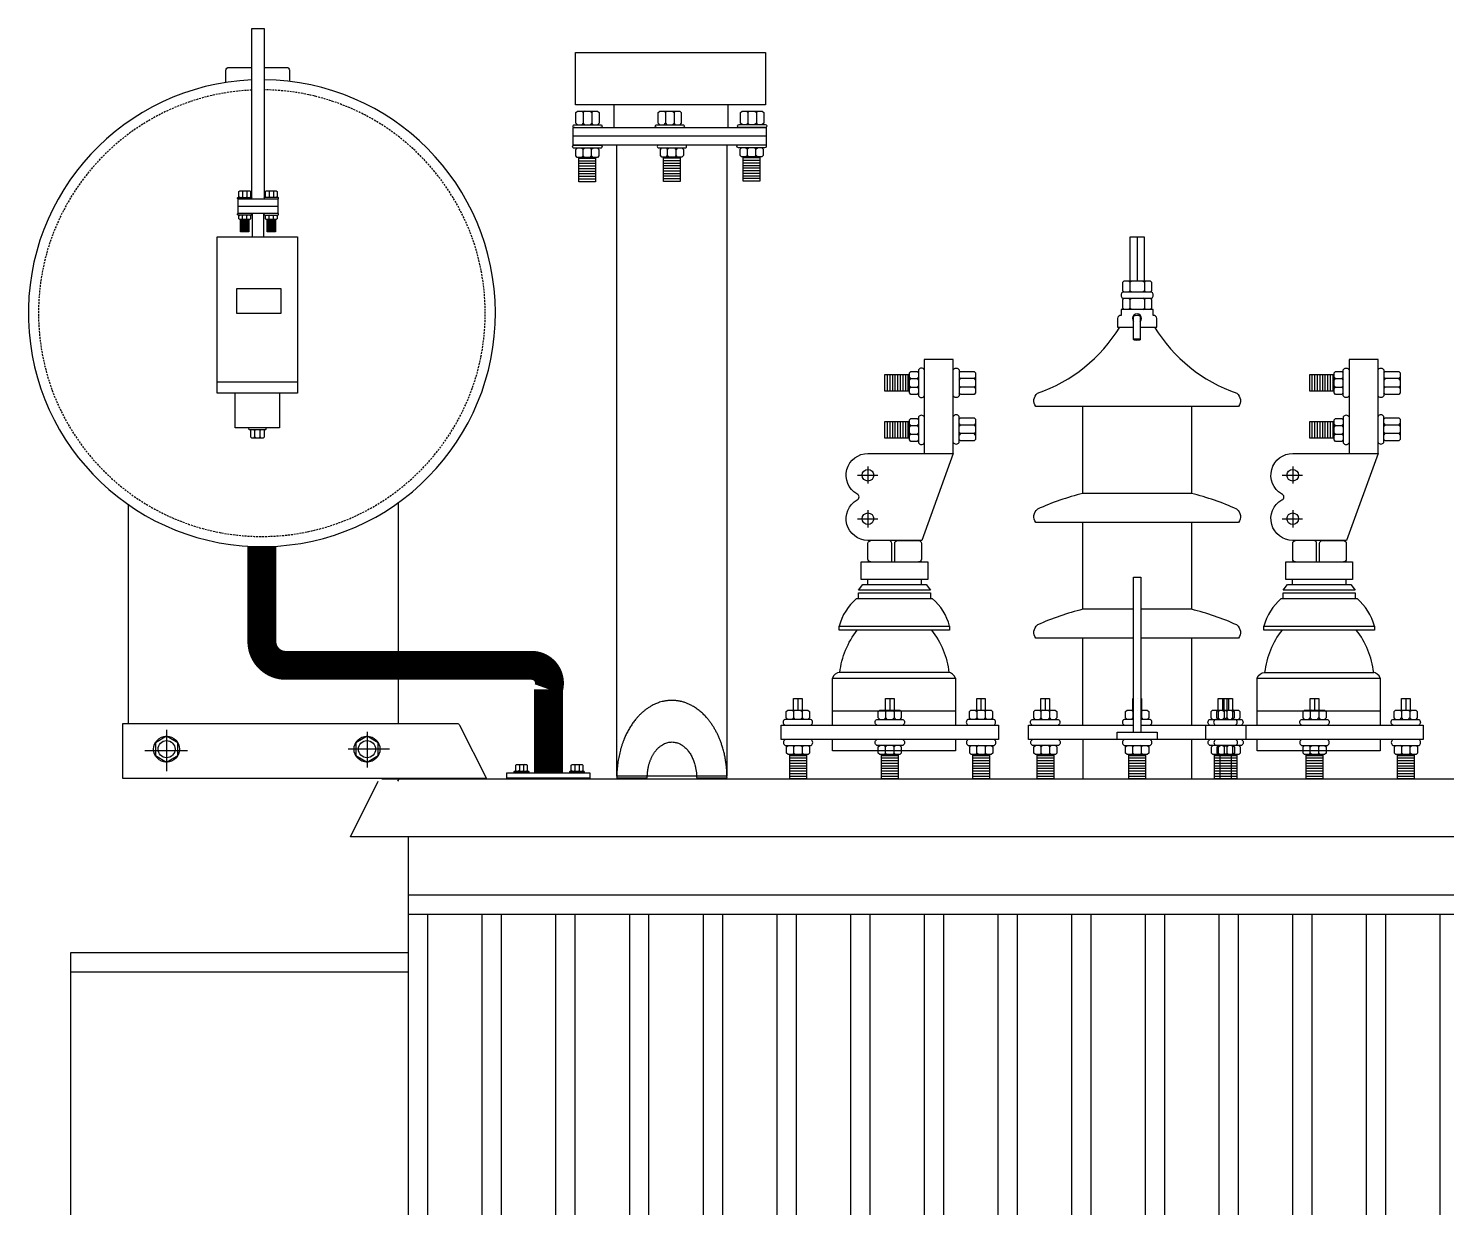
# Model space of a CAD drawing. Header units: millimetres. Extents: x 20927 to 53748, y 38421 to 54891.
# Drawn here: x 36867 to 37601, y 52670 to 53281 of the extents above; entities that cross this region are included whole.
import ezdxf

# ---------------------------------------------------------------- set-up
doc = ezdxf.new("R2010")
doc.units = ezdxf.units.MM
doc.linetypes.add('CENTERX2', pattern=[101.6, 63.5, -12.7, 12.7, -12.7])
doc.linetypes.add('DASHEDX2', pattern=[1.5, 1, -0.5])
doc.layers.add('Btrans.', color=2, linetype='Continuous')
doc.layers.add('HIGHT', color=8, linetype='Continuous')

msp = doc.modelspace()

# ---------------------------------------------------------------- linework, layer by layer
at = {"layer": 'Btrans.'}
for p, q in [((37063.51, 52861.9), (37063.51, 51537.53)), ((37063.51, 52831.9), (38258.51, 52831.9))]:
    msp.add_line(p, q, dxfattribs=at)
msp.add_lwpolyline([(37049.74, 52891.9), (38272.27, 52891.9, -0.284079), (38274.06, 52890.79), (38288.51, 52861.9), (37033.51, 52861.9), (37047.95, 52890.79)], format="xyb", dxfattribs=at)
for points in [[(37063.51, 52801.9), (36888.51, 52801.9), (36888.51, 51687.53), (37063.51, 51687.53)], [(36888.51, 52791.9), (37063.51, 52791.9)]]:
    msp.add_lwpolyline(points, dxfattribs=at)
at = {"layer": 'HIGHT'}
for p, q in [((37153.37, 53237.85), (37154.12, 53237.1)), ((37158.55, 53237.1), (37158.55, 53231.6)), ((37196.73, 53237.1), (37196.73, 53231.6)), ((37201.16, 53237.1), (37201.16, 53231.6)), ((37239.4, 53237.15), (37239.4, 53231.65)), ((37243.83, 53237.15), (37243.83, 53231.65)), ((37154.12, 53231.6), (37153.37, 53230.85)), ((37160.56, 53213.36), (37151.91, 53213.36)), ((37160.56, 53212.02), (37151.91, 53212.02)), ((37154.03, 53217.93), (37153.28, 53218.68)), ((37153.28, 53213.92), (37154.03, 53214.67)), ((37158.46, 53214.67), (37158.46, 53217.93)), ((37204.37, 53213.5), (37195.72, 53213.5)), ((37204.37, 53212.16), (37195.72, 53212.16)), ((37197.84, 53214.82), (37197.84, 53218.07)), ((37202.27, 53214.82), (37202.27, 53218.07)), ((37245.66, 53213.63), (37237.01, 53213.63)), ((37245.66, 53212.29), (37237.01, 53212.29)), ((37239.13, 53214.95), (37239.13, 53218.2)), ((37243.56, 53214.95), (37243.56, 53218.2)), ((37160.56, 53210.68), (37151.91, 53210.68)), ((37160.56, 53209.34), (37151.91, 53209.34)), ((37160.56, 53208), (37151.91, 53208)), ((37160.56, 53206.66), (37151.91, 53206.66)), ((37160.56, 53205.32), (37151.91, 53205.32)), ((37204.37, 53210.82), (37195.72, 53210.82)), ((37204.37, 53209.48), (37195.72, 53209.48)), ((37204.37, 53208.14), (37195.72, 53208.14)), ((37204.37, 53206.81), (37195.72, 53206.81)), ((37204.37, 53205.47), (37195.72, 53205.47)), ((37245.66, 53210.95), (37237.01, 53210.95)), ((37245.66, 53209.61), (37237.01, 53209.61)), ((37245.66, 53208.28), (37237.01, 53208.28)), ((37245.66, 53206.94), (37237.01, 53206.94)), ((37245.66, 53205.6), (37237.01, 53205.6)), ((37245.66, 53204.26), (37237.01, 53204.26)), ((37160.56, 53203.98), (37151.91, 53203.98)), ((37160.56, 53202.64), (37151.91, 53202.64)), ((37204.37, 53204.13), (37195.72, 53204.13)), ((37204.37, 53202.79), (37195.72, 53202.79)), ((37245.66, 53202.92), (37237.01, 53202.92)), ((36977.69, 53196.29), (36977.69, 53193.54)), ((36979.9, 53196.29), (36979.9, 53193.54)), ((36991.45, 53196.29), (36991.45, 53193.54)), ((36993.66, 53196.29), (36993.66, 53193.54)), ((36975.37, 53188.61), (36995.93, 53188.61)), ((36977.69, 53183.68), (36977.31, 53184.05)), ((36979.9, 53183.68), (36979.53, 53184.05)), ((36982.74, 53184.8), (36982.74, 53172.74)), ((36988.54, 53184.8), (36988.54, 53172.74)), ((36991.45, 53183.68), (36991.82, 53184.05)), ((36993.66, 53183.68), (36993.29, 53184.05)), ((36980.95, 53181.39), (36976.63, 53181.39)), ((36980.95, 53180.72), (36976.63, 53180.72)), ((36980.95, 53180.05), (36976.63, 53180.05)), ((36980.95, 53179.38), (36976.63, 53179.38)), ((36980.95, 53178.71), (36976.63, 53178.71)), ((36980.95, 53178.04), (36976.63, 53178.04)), ((36980.95, 53177.37), (36976.63, 53177.37)), ((36980.95, 53176.7), (36976.63, 53176.7)), ((36980.95, 53176.03), (36976.63, 53176.03)), ((36978.06, 53181.67), (36977.69, 53182.05)), ((36979.53, 53181.67), (36979.9, 53182.05)), ((36994.71, 53181.39), (36990.39, 53181.39)), ((36994.71, 53180.72), (36990.39, 53180.72)), ((36994.71, 53180.05), (36990.39, 53180.05)), ((36994.71, 53179.38), (36990.39, 53179.38)), ((36994.71, 53178.71), (36990.39, 53178.71)), ((36994.71, 53178.04), (36990.39, 53178.04)), ((36994.71, 53177.37), (36990.39, 53177.37)), ((36994.71, 53176.7), (36990.39, 53176.7)), ((36994.71, 53176.03), (36990.39, 53176.03)), ((36991.82, 53181.68), (36991.45, 53182.05)), ((36993.29, 53181.68), (36993.66, 53182.05)), ((37441.02, 53172.53), (37441.02, 53150.03)), ((37437.27, 53149.28), (37437.27, 53144.78)), ((37444.77, 53149.28), (37444.77, 53144.78)), ((37437.27, 53140.28), (37437.27, 53135.78)), ((37444.77, 53140.28), (37444.77, 53135.78)), ((37439.17, 53119.55), (37439.17, 53131.73)), ((37311.74, 53092.78), (37311.74, 53101.43)), ((37313.08, 53092.78), (37313.08, 53101.43)), ((37314.42, 53092.78), (37314.42, 53101.43)), ((37315.76, 53092.78), (37315.76, 53101.43)), ((37317.1, 53092.78), (37317.1, 53101.43)), ((37318.44, 53092.78), (37318.44, 53101.43)), ((37319.78, 53092.78), (37319.78, 53101.43)), ((37321.12, 53092.78), (37321.12, 53101.43)), ((37322.46, 53092.78), (37322.46, 53101.43)), ((37531.74, 53092.78), (37531.74, 53101.43)), ((37533.08, 53092.78), (37533.08, 53101.43)), ((37534.42, 53092.78), (37534.42, 53101.43)), ((37535.76, 53092.78), (37535.76, 53101.43)), ((37537.1, 53092.78), (37537.1, 53101.43)), ((37538.44, 53092.78), (37538.44, 53101.43)), ((37539.78, 53092.78), (37539.78, 53101.43)), ((37541.12, 53092.78), (37541.12, 53101.43)), ((37542.46, 53092.78), (37542.46, 53101.43)), ((37323.02, 53098.56), (37323.77, 53099.31)), ((37327.03, 53099.31), (37327.78, 53098.56)), ((37327.03, 53094.88), (37327.78, 53095.63)), ((37356.53, 53099.31), (37349.53, 53099.31)), ((37356.53, 53094.88), (37349.53, 53094.88)), ((37543.02, 53100.06), (37543.77, 53099.31)), ((37543.02, 53095.63), (37543.77, 53094.88)), ((37547.03, 53099.31), (37547.78, 53100.06)), ((37576.53, 53099.31), (37569.53, 53099.31)), ((37576.53, 53094.88), (37569.53, 53094.88)), ((36984.07, 53072.41), (36983.62, 53072.86)), ((36986.72, 53072.41), (36986.27, 53072.86)), ((37311.74, 53068.4), (37311.74, 53077.05)), ((37313.08, 53068.4), (37313.08, 53077.05)), ((37314.42, 53068.4), (37314.42, 53077.05)), ((37315.76, 53068.4), (37315.76, 53077.05)), ((37317.1, 53068.4), (37317.1, 53077.05)), ((37318.44, 53068.4), (37318.44, 53077.05)), ((37319.78, 53068.4), (37319.78, 53077.05)), ((37321.12, 53068.4), (37321.12, 53077.05)), ((37322.46, 53068.4), (37322.46, 53077.05)), ((37323.02, 53074.18), (37323.77, 53074.93)), ((37327.03, 53074.93), (37327.78, 53074.18)), ((37349.53, 53075.22), (37348.78, 53074.47)), ((37357.28, 53074.47), (37356.53, 53075.22)), ((37531.74, 53068.4), (37531.74, 53077.05)), ((37533.08, 53068.4), (37533.08, 53077.05)), ((37534.42, 53068.4), (37534.42, 53077.05)), ((37535.76, 53068.4), (37535.76, 53077.05)), ((37537.1, 53068.4), (37537.1, 53077.05)), ((37538.44, 53068.4), (37538.44, 53077.05)), ((37539.78, 53068.4), (37539.78, 53077.05)), ((37541.12, 53068.4), (37541.12, 53077.05)), ((37542.46, 53068.4), (37542.46, 53077.05)), ((37543.02, 53075.68), (37543.77, 53074.93)), ((37547.03, 53074.93), (37547.78, 53075.68)), ((37576.53, 53075.22), (37569.53, 53075.22)), ((36983.62, 53068.66), (36984.07, 53069.11)), ((36986.27, 53068.66), (36986.72, 53069.11)), ((37323.02, 53071.25), (37323.77, 53070.5)), ((37327.03, 53070.5), (37327.78, 53071.25)), ((37349.53, 53070.79), (37348.78, 53071.54)), ((37357.28, 53071.54), (37356.53, 53070.79)), ((37543.77, 53070.5), (37547.03, 53070.5)), ((37576.53, 53070.79), (37569.53, 53070.79)), ((36918.52, 52920.6), (36918.52, 53034.01)), ((37058.25, 53035), (37058.25, 52958.24)), ((37412.89, 52919.78), (37412.89, 52964.78)), ((37469.14, 52964.78), (37469.14, 52919.78)), ((37058.25, 52943.26), (37058.25, 52920.6)), ((37265.27, 52933.6), (37265.27, 52927.53)), ((37312.89, 52933.6), (37312.89, 52927.53)), ((37360.12, 52933.6), (37360.12, 52927.53)), ((37393.4, 52933.6), (37393.4, 52927.53)), ((37441.02, 52933.6), (37441.02, 52933.6)), ((37485.27, 52933.6), (37485.27, 52927.53)), ((37486.03, 52927.53), (37486.03, 52933.6)), ((37487.49, 52933.6), (37487.49, 52927.53)), ((37488.25, 52933.6), (37488.25, 52927.53)), ((37532.89, 52933.6), (37532.89, 52927.53)), ((37580.12, 52933.6), (37580.12, 52927.53)), ((37263.8, 52927.53), (37263.05, 52926.78)), ((37268.23, 52927.53), (37267.48, 52926.78)), ((37311.42, 52927.53), (37310.67, 52926.78)), ((37315.85, 52927.53), (37315.1, 52926.78)), ((37358.65, 52927.53), (37357.9, 52926.78)), ((37361.57, 52927.53), (37362.32, 52926.78)), ((37390.43, 52927.53), (37391.18, 52926.78)), ((37394.86, 52927.53), (37395.61, 52926.78)), ((37438.05, 52927.53), (37438.8, 52926.78)), ((37441.02, 52927.53), (37441.02, 52927.53)), ((37443.98, 52927.53), (37443.23, 52926.78)), ((37483.05, 52926.78), (37483.05, 52923.53)), ((37485.28, 52927.53), (37486.03, 52926.78)), ((37487.48, 52926.78), (37487.48, 52923.53)), ((37491.2, 52927.53), (37490.45, 52926.78)), ((37530.67, 52926.78), (37530.67, 52923.53)), ((37535.1, 52926.78), (37535.1, 52923.53)), ((37577.9, 52926.78), (37577.9, 52923.53)), ((37582.32, 52926.78), (37582.32, 52923.53)), ((37263.05, 52923.53), (37263.8, 52922.78)), ((37267.48, 52923.53), (37268.23, 52922.78)), ((37310.67, 52923.53), (37311.42, 52922.78)), ((37315.1, 52923.53), (37315.85, 52922.78)), ((37357.9, 52923.53), (37358.65, 52922.78)), ((37362.32, 52923.53), (37363.07, 52922.78)), ((37391.18, 52923.53), (37390.43, 52922.78)), ((37395.61, 52923.53), (37396.36, 52922.78)), ((37438.8, 52923.53), (37438.05, 52922.78)), ((37443.23, 52923.53), (37443.98, 52922.78)), ((37476.64, 52912.28), (37476.64, 52919.78)), ((37486.03, 52923.53), (37486.78, 52922.78)), ((37490.45, 52923.53), (37491.2, 52922.78)), ((37497.27, 52919.78), (37497.27, 52912.28)), ((37412.89, 52912.28), (37412.89, 52891.78)), ((37469.14, 52912.41), (37469.14, 52891.78)), ((37269.72, 52903.96), (37261.07, 52903.96)), ((37263.94, 52904.52), (37263.19, 52905.27)), ((37267.62, 52905.27), (37267.62, 52908.53)), ((37317.2, 52903.96), (37308.55, 52903.96)), ((37311.42, 52904.52), (37310.67, 52905.27)), ((37315.85, 52904.52), (37315.1, 52905.27)), ((37364.56, 52903.96), (37355.92, 52903.96)), ((37358.79, 52904.52), (37358.04, 52905.27)), ((37362.46, 52905.27), (37362.46, 52908.53)), ((37397.84, 52903.96), (37389.2, 52903.96)), ((37391.32, 52905.27), (37391.32, 52908.53)), ((37395.74, 52908.53), (37396.49, 52909.28)), ((37396.49, 52904.52), (37395.74, 52905.27)), ((37445.33, 52903.96), (37436.68, 52903.96)), ((37438.8, 52905.27), (37438.8, 52908.53)), ((37443.23, 52905.27), (37443.23, 52908.53)), ((37492.69, 52903.96), (37481.07, 52903.96)), ((37483.19, 52908.53), (37483.94, 52909.28)), ((37484.05, 52891.9), (37484.05, 52904.52)), ((37486.17, 52905.27), (37486.17, 52908.53)), ((37486.87, 52904.52), (37487.62, 52905.27)), ((37487.62, 52908.53), (37488.37, 52909.28)), ((37489.72, 52904.52), (37489.72, 52891.9)), ((37490.59, 52905.27), (37490.59, 52908.53)), ((37537.2, 52903.96), (37528.55, 52903.96)), ((37530.67, 52908.53), (37529.92, 52909.28)), ((37529.92, 52904.52), (37530.67, 52905.27)), ((37535.1, 52908.53), (37534.35, 52909.28)), ((37534.35, 52904.52), (37535.1, 52905.27)), ((37584.56, 52903.96), (37575.92, 52903.96)), ((37578.04, 52908.53), (37577.29, 52909.28)), ((37577.29, 52904.52), (37578.04, 52905.27)), ((37582.46, 52908.53), (37583.21, 52909.28)), ((37583.21, 52904.52), (37582.46, 52905.27)), ((37121.04, 52896.34), (37120.67, 52895.96)), ((37121.42, 52899.46), (37121.04, 52899.09)), ((37122.88, 52899.46), (37123.25, 52899.09)), ((37123.25, 52896.34), (37122.88, 52895.96)), ((37149.44, 52899.46), (37149.81, 52899.09)), ((37149.81, 52896.34), (37149.44, 52895.96)), ((37152.4, 52899.46), (37152.02, 52899.09)), ((37152.02, 52896.34), (37152.4, 52895.96)), ((37269.72, 52902.62), (37261.07, 52902.62)), ((37269.72, 52901.28), (37261.07, 52901.28)), ((37269.72, 52899.94), (37261.07, 52899.94)), ((37269.72, 52898.6), (37261.07, 52898.6)), ((37269.72, 52897.26), (37261.07, 52897.26)), ((37269.72, 52895.92), (37261.07, 52895.92)), ((37317.2, 52902.62), (37308.55, 52902.62)), ((37317.2, 52901.28), (37308.55, 52901.28)), ((37317.2, 52899.94), (37308.55, 52899.94)), ((37317.2, 52898.6), (37308.55, 52898.6)), ((37317.2, 52897.26), (37308.55, 52897.26)), ((37317.2, 52895.92), (37308.55, 52895.92)), ((37364.56, 52902.62), (37355.92, 52902.62)), ((37364.56, 52901.28), (37355.92, 52901.28)), ((37364.56, 52899.94), (37355.92, 52899.94)), ((37364.56, 52898.6), (37355.92, 52898.6)), ((37364.56, 52897.26), (37355.92, 52897.26)), ((37364.56, 52895.92), (37355.92, 52895.92)), ((37397.84, 52902.62), (37389.2, 52902.62)), ((37397.84, 52901.28), (37389.2, 52901.28)), ((37397.84, 52899.94), (37389.2, 52899.94)), ((37397.84, 52898.6), (37389.2, 52898.6)), ((37397.84, 52897.26), (37389.2, 52897.26)), ((37397.84, 52895.92), (37389.2, 52895.92)), ((37445.33, 52902.62), (37436.68, 52902.62)), ((37445.33, 52901.28), (37436.68, 52901.28)), ((37445.33, 52899.94), (37436.68, 52899.94)), ((37445.33, 52898.6), (37436.68, 52898.6)), ((37445.33, 52897.26), (37436.68, 52897.26)), ((37445.33, 52895.92), (37436.68, 52895.92)), ((37492.69, 52902.62), (37481.07, 52902.62)), ((37492.69, 52901.28), (37481.07, 52901.28)), ((37492.69, 52899.94), (37481.07, 52899.94)), ((37492.69, 52898.6), (37481.07, 52898.6)), ((37492.69, 52897.26), (37481.07, 52897.26)), ((37492.69, 52895.92), (37481.07, 52895.92)), ((37537.2, 52902.62), (37528.55, 52902.62)), ((37537.2, 52901.28), (37528.55, 52901.28)), ((37537.2, 52899.94), (37528.55, 52899.94)), ((37537.2, 52898.6), (37528.55, 52898.6)), ((37537.2, 52897.26), (37528.55, 52897.26)), ((37537.2, 52895.92), (37528.55, 52895.92)), ((37584.56, 52902.62), (37575.92, 52902.62)), ((37584.56, 52901.28), (37575.92, 52901.28)), ((37584.56, 52899.94), (37575.92, 52899.94)), ((37584.56, 52898.6), (37575.92, 52898.6)), ((37584.56, 52897.26), (37575.92, 52897.26)), ((37584.56, 52895.92), (37575.92, 52895.92)), ((37269.72, 52894.58), (37261.07, 52894.58)), ((37269.72, 52893.24), (37261.07, 52893.24)), ((37317.2, 52894.58), (37308.55, 52894.58)), ((37317.2, 52893.24), (37308.55, 52893.24)), ((37364.56, 52894.58), (37355.92, 52894.58)), ((37364.56, 52893.24), (37355.92, 52893.24)), ((37397.84, 52894.58), (37389.2, 52894.58)), ((37397.84, 52893.24), (37389.2, 52893.24)), ((37445.33, 52894.58), (37436.68, 52894.58)), ((37445.33, 52893.24), (37436.68, 52893.24)), ((37492.69, 52894.58), (37481.07, 52894.58)), ((37492.69, 52893.24), (37481.07, 52893.24)), ((37537.2, 52894.58), (37528.55, 52894.58)), ((37537.2, 52893.24), (37528.55, 52893.24)), ((37584.56, 52894.58), (37575.92, 52894.58)), ((37584.56, 52893.24), (37575.92, 52893.24)), ((37073.51, 52821.9), (37073.51, 51647.17)), ((37101.67, 52821.9), (37101.67, 51647.17)), ((37111.67, 52821.9), (37111.67, 51647.17)), ((37139.84, 52821.9), (37139.84, 51647.17)), ((37149.84, 52821.9), (37149.84, 51647.17)), ((37178.01, 52821.9), (37178.01, 51647.17)), ((37188.01, 52821.9), (37188.01, 51647.17)), ((37216.17, 52821.9), (37216.17, 51647.17)), ((37226.17, 52821.9), (37226.17, 51647.17)), ((37254.34, 52821.9), (37254.34, 51647.17)), ((37264.34, 52821.9), (37264.34, 51647.17)), ((37292.51, 52821.9), (37292.51, 51647.17)), ((37302.51, 52821.9), (37302.51, 51647.17)), ((37330.67, 52821.9), (37330.67, 51647.17)), ((37340.67, 52821.9), (37340.67, 51647.17)), ((37368.84, 52821.9), (37368.84, 51647.17)), ((37378.84, 52821.9), (37378.84, 51647.17)), ((37407.01, 52821.9), (37407.01, 51647.17)), ((37417.01, 52821.9), (37417.01, 51647.17)), ((37445.17, 52821.9), (37445.17, 51647.17)), ((37455.17, 52821.9), (37455.17, 51647.17)), ((37483.34, 52821.9), (37483.34, 51647.17)), ((37493.34, 52821.9), (37493.34, 51647.17)), ((37521.51, 52821.9), (37521.51, 51647.17)), ((37531.51, 52821.9), (37531.51, 51647.17)), ((37559.67, 52821.9), (37559.67, 51647.17)), ((37569.67, 52821.9), (37569.67, 51647.17)), ((37597.84, 52821.9), (37597.84, 51647.17))]:
    msp.add_line(p, q, dxfattribs=at)
at = {"layer": 'HIGHT', "linetype": 'CENTERX2'}
for p, q in [((37301.59, 53053.74), (37301.59, 53044.94)), ((37521.59, 53053.74), (37521.59, 53044.94)), ((37296.17, 53049.25), (37306.67, 53049.25)), ((37516.17, 53049.25), (37526.67, 53049.25)), ((37301.59, 53031.17), (37301.59, 53022.15)), ((37521.59, 53031.17), (37521.59, 53022.15)), ((37296.17, 53026.72), (37306.67, 53026.72)), ((37516.17, 53026.72), (37526.67, 53026.72)), ((36938.32, 52917.4), (36938.32, 52895.96)), ((37042.13, 52916.23), (37042.13, 52897.91)), ((36927, 52906.68), (36949.24, 52906.68)), ((37053.81, 52907.33), (37032.35, 52907.33))]:
    msp.add_line(p, q, dxfattribs=at)
at = {"layer": 'HIGHT', "linetype": 'ByBlock'}
for p, q in [((37295.68, 52985.36), (37334.89, 52985.36)), ((37515.68, 52985.36), (37554.89, 52985.36))]:
    msp.add_line(p, q, dxfattribs=at)
at = {"layer": 'HIGHT'}
for points in [[(36982.4, 53192.41), (36982.4, 53280.76), (36988.9, 53280.76), (36988.9, 53192.41)], [(37229.03, 53241.06), (37229.03, 53229.3), (37170.18, 53229.3), (37170.18, 53241.06)], [(37151.12, 53230.85), (37150.37, 53231.6), (37150.37, 53237.1), (37151.12, 53237.85), (37161.55, 53237.85), (37162.3, 53237.1), (37162.3, 53231.6), (37161.55, 53230.85)], [(37154.87, 53237.85), (37154.12, 53237.1), (37154.12, 53231.6), (37154.87, 53230.85)], [(37157.8, 53237.85), (37158.55, 53237.1), (37159.3, 53237.85)], [(37193.73, 53230.85), (37192.98, 53231.6), (37192.98, 53237.1), (37193.73, 53237.85), (37204.16, 53237.85), (37204.91, 53237.1), (37204.91, 53231.6), (37204.16, 53230.85)], [(37197.48, 53237.85), (37196.73, 53237.1), (37195.98, 53237.85)], [(37200.41, 53237.85), (37201.16, 53237.1), (37201.91, 53237.85)], [(37236.4, 53230.9), (37235.65, 53231.65), (37235.65, 53237.15), (37236.4, 53237.9), (37246.83, 53237.9), (37247.58, 53237.15), (37247.58, 53231.65), (37246.83, 53230.9)], [(37238.65, 53237.9), (37239.4, 53237.15), (37240.15, 53237.9)], [(37243.08, 53237.9), (37243.83, 53237.15), (37244.58, 53237.9)], [(37159.3, 53230.85), (37158.55, 53231.6), (37157.8, 53230.85)], [(37195.98, 53230.85), (37196.73, 53231.6), (37197.48, 53230.85)], [(37201.91, 53230.85), (37201.16, 53231.6), (37200.41, 53230.85)], [(37238.65, 53230.9), (37239.4, 53231.65), (37240.15, 53230.9)], [(37244.58, 53230.9), (37243.83, 53231.65), (37243.08, 53230.9)], [(37248.93, 53224.84), (37148.96, 53224.84)], [(37228.57, 53220.32), (37228.57, 52893.38), (37171.54, 52893.38), (37171.54, 53220.32)], [(37246.56, 53218.95), (37247.31, 53218.2), (37247.31, 53214.95), (37246.56, 53214.2), (37236.13, 53214.2), (37235.38, 53214.95), (37235.38, 53218.2), (37236.13, 53218.95)], [(37238.38, 53218.95), (37239.13, 53218.2), (37239.88, 53218.95)], [(37242.81, 53218.95), (37243.56, 53218.2), (37244.31, 53218.95)], [(37161.46, 53218.68), (37162.21, 53217.93), (37162.21, 53214.67), (37161.46, 53213.92), (37151.03, 53213.92), (37150.28, 53214.67), (37150.28, 53217.93), (37151.03, 53218.68)], [(37160.56, 53213.92), (37160.56, 53201.3), (37151.91, 53201.3), (37151.91, 53213.92)], [(37154.78, 53213.92), (37154.03, 53214.67), (37154.03, 53217.93), (37154.78, 53218.68)], [(37159.21, 53218.68), (37158.46, 53217.93), (37157.71, 53218.68)], [(37157.71, 53213.92), (37158.46, 53214.67), (37159.21, 53213.92)], [(37205.27, 53218.82), (37206.02, 53218.07), (37206.02, 53214.82), (37205.27, 53214.07), (37194.84, 53214.07), (37194.09, 53214.82), (37194.09, 53218.07), (37194.84, 53218.82)], [(37204.37, 53214.07), (37204.37, 53201.45), (37195.72, 53201.45), (37195.72, 53214.07)], [(37197.09, 53218.82), (37197.84, 53218.07), (37198.59, 53218.82)], [(37197.09, 53214.07), (37197.84, 53214.82), (37198.59, 53214.07)], [(37203.02, 53218.82), (37202.27, 53218.07), (37201.52, 53218.82)], [(37203.02, 53214.07), (37202.27, 53214.82), (37201.52, 53214.07)], [(37245.66, 53214.2), (37245.66, 53201.58), (37237.01, 53201.58), (37237.01, 53214.2)], [(37239.88, 53214.2), (37239.13, 53214.95), (37238.38, 53214.2)], [(37244.31, 53214.2), (37243.56, 53214.95), (37242.81, 53214.2)], [(36976.19, 53193.16), (36975.81, 53193.54), (36975.81, 53196.29), (36976.19, 53196.67), (36981.4, 53196.67), (36981.78, 53196.29), (36981.78, 53193.54), (36981.4, 53193.16)], [(36978.06, 53196.67), (36977.69, 53196.29), (36977.31, 53196.67)], [(36977.31, 53193.16), (36977.69, 53193.54), (36978.06, 53193.16)], [(36980.28, 53196.67), (36979.9, 53196.29), (36979.53, 53196.67)], [(36979.53, 53193.16), (36979.9, 53193.54), (36980.28, 53193.16)], [(36989.95, 53193.16), (36989.57, 53193.54), (36989.57, 53196.29), (36989.95, 53196.66), (36995.16, 53196.66), (36995.54, 53196.29), (36995.54, 53193.54), (36995.16, 53193.16)], [(36991.07, 53196.66), (36991.45, 53196.29), (36991.82, 53196.66)], [(36991.82, 53193.16), (36991.45, 53193.54), (36991.07, 53193.16)], [(36993.29, 53196.66), (36993.66, 53196.29), (36994.04, 53196.66)], [(36994.04, 53193.16), (36993.66, 53193.54), (36993.29, 53193.16)], [(36981.4, 53184.05), (36981.78, 53183.68), (36981.78, 53182.05), (36981.4, 53181.67), (36976.19, 53181.67), (36975.81, 53182.05), (36975.81, 53183.68), (36976.19, 53184.05)], [(36977.31, 53181.67), (36977.69, 53182.05), (36977.69, 53183.68), (36978.06, 53184.05)], [(36980.28, 53181.67), (36979.9, 53182.05), (36979.9, 53183.68), (36980.28, 53184.05)], [(36995.16, 53184.05), (36995.54, 53183.68), (36995.54, 53182.05), (36995.16, 53181.68), (36989.95, 53181.68), (36989.57, 53182.05), (36989.57, 53183.68), (36989.95, 53184.05)], [(36991.07, 53181.68), (36991.45, 53182.05), (36991.45, 53183.68), (36991.07, 53184.05)], [(36994.04, 53181.68), (36993.66, 53182.05), (36993.66, 53183.68), (36994.04, 53184.05)], [(36980.95, 53181.67), (36980.95, 53175.36), (36976.63, 53175.36), (36976.63, 53181.67)], [(36994.71, 53181.68), (36994.71, 53175.36), (36990.39, 53175.36), (36990.39, 53181.68)], [(37444.77, 53150.03), (37444.77, 53172.53), (37437.27, 53172.53), (37437.27, 53150.03)], [(37434.27, 53144.03), (37433.52, 53144.78), (37433.52, 53149.28), (37434.27, 53150.03), (37447.77, 53150.03), (37448.52, 53149.28), (37448.52, 53144.78), (37447.77, 53144.03)], [(37436.52, 53150.03), (37437.27, 53149.28), (37438.02, 53150.03)], [(37444.02, 53150.03), (37444.77, 53149.28), (37445.52, 53150.03)], [(37434.27, 53135.03), (37433.52, 53135.78), (37433.52, 53140.28), (37434.27, 53141.03)], [(37438.02, 53144.03), (37437.27, 53144.78), (37436.52, 53144.03)], [(37436.52, 53141.03), (37437.27, 53140.28), (37438.02, 53141.03)], [(37445.52, 53144.03), (37444.77, 53144.78), (37444.02, 53144.03)], [(37445.52, 53141.03), (37444.77, 53140.28), (37444.02, 53141.03)], [(37447.77, 53141.03), (37448.52, 53140.28), (37448.52, 53135.78), (37447.77, 53135.03)], [(37438.02, 53135.03), (37437.27, 53135.78), (37436.52, 53135.03)], [(37444.02, 53135.03), (37444.77, 53135.78), (37445.52, 53135.03)], [(37345.78, 53060.53), (37345.78, 53109.28), (37330.78, 53109.28), (37330.78, 53060.53)], [(37323.02, 53092.78), (37310.4, 53092.78), (37310.4, 53101.43), (37323.02, 53101.43)], [(37327.78, 53091.88), (37327.03, 53091.13), (37323.77, 53091.13), (37323.02, 53091.88), (37323.02, 53102.31), (37323.77, 53103.06), (37327.03, 53103.06), (37327.78, 53102.31)], [(37348.78, 53102.31), (37349.53, 53103.06), (37356.53, 53103.06), (37357.28, 53102.31), (37357.28, 53091.88), (37356.53, 53091.13), (37349.53, 53091.13), (37348.78, 53091.88)], [(37543.02, 53092.78), (37530.4, 53092.78), (37530.4, 53101.43), (37543.02, 53101.43)], [(37547.78, 53091.88), (37547.03, 53091.13), (37543.77, 53091.13), (37543.02, 53091.88), (37543.02, 53102.31), (37543.77, 53103.06), (37547.03, 53103.06), (37547.78, 53102.31)], [(37568.78, 53102.31), (37569.53, 53103.06), (37576.53, 53103.06), (37577.28, 53102.31), (37577.28, 53091.88), (37576.53, 53091.13), (37569.53, 53091.13), (37568.78, 53091.88)], [(37006.21, 53097.43), (36964.58, 53097.43)], [(37323.02, 53100.06), (37323.77, 53099.31), (37327.03, 53099.31), (37327.78, 53100.06)], [(37323.02, 53095.63), (37323.77, 53094.88), (37323.02, 53094.13)], [(37323.77, 53094.88), (37327.03, 53094.88), (37327.78, 53094.13)], [(37348.78, 53098.56), (37349.53, 53099.31), (37348.78, 53100.06)], [(37348.78, 53094.13), (37349.53, 53094.88), (37348.78, 53095.63)], [(37357.28, 53100.06), (37356.53, 53099.31), (37357.28, 53098.56)], [(37357.28, 53094.13), (37356.53, 53094.88), (37357.28, 53095.63)], [(37543.02, 53098.56), (37543.77, 53099.31), (37547.03, 53099.31), (37547.78, 53098.56)], [(37543.02, 53094.13), (37543.77, 53094.88), (37547.03, 53094.88)], [(37547.78, 53094.13), (37547.03, 53094.88), (37547.78, 53095.63)], [(37568.78, 53100.06), (37569.53, 53099.31), (37568.78, 53098.56)], [(37568.78, 53095.63), (37569.53, 53094.88), (37568.78, 53094.13)], [(37577.28, 53098.56), (37576.53, 53099.31), (37577.28, 53100.06)], [(37577.28, 53095.63), (37576.53, 53094.88), (37577.28, 53094.13)], [(36996.88, 53091.69), (36996.88, 53073.76), (36973.91, 53073.76), (36973.91, 53091.69)], [(37469.14, 53084.78), (37469.14, 53039.78), (37412.89, 53039.78), (37412.89, 53084.78)], [(36982.27, 53072.86), (36981.82, 53072.41), (36981.82, 53069.11), (36982.27, 53068.66), (36988.52, 53068.66), (36988.97, 53069.11), (36988.97, 53072.41), (36988.52, 53072.86)], [(36984.52, 53068.66), (36984.07, 53069.11), (36984.07, 53072.41), (36984.52, 53072.86)], [(36987.17, 53068.66), (36986.72, 53069.11), (36986.72, 53072.41), (36987.17, 53072.86)], [(37323.02, 53068.4), (37310.4, 53068.4), (37310.4, 53077.05), (37323.02, 53077.05)], [(37327.78, 53067.5), (37327.03, 53066.75), (37323.77, 53066.75), (37323.02, 53067.5), (37323.02, 53077.93), (37323.77, 53078.68), (37327.03, 53078.68), (37327.78, 53077.93)], [(37323.02, 53075.68), (37323.77, 53074.93), (37327.03, 53074.93), (37327.78, 53075.68)], [(37348.78, 53078.22), (37349.53, 53078.97), (37356.53, 53078.97), (37357.28, 53078.22), (37357.28, 53067.79), (37356.53, 53067.04), (37349.53, 53067.04), (37348.78, 53067.79)], [(37357.28, 53075.97), (37356.53, 53075.22), (37349.53, 53075.22), (37348.78, 53075.97)], [(37543.02, 53068.4), (37530.4, 53068.4), (37530.4, 53077.05), (37543.02, 53077.05)], [(37547.78, 53067.5), (37547.03, 53066.75), (37543.77, 53066.75), (37543.02, 53067.5), (37543.02, 53077.93), (37543.77, 53078.68), (37547.03, 53078.68), (37547.78, 53077.93)], [(37543.02, 53074.18), (37543.77, 53074.93), (37547.03, 53074.93), (37547.78, 53074.18)], [(37568.78, 53078.22), (37569.53, 53078.97), (37576.53, 53078.97), (37577.28, 53078.22), (37577.28, 53067.79), (37576.53, 53067.04), (37569.53, 53067.04), (37568.78, 53067.79)], [(37568.78, 53075.97), (37569.53, 53075.22), (37568.78, 53074.47)], [(37577.28, 53074.47), (37576.53, 53075.22), (37577.28, 53075.97)], [(37323.02, 53069.75), (37323.77, 53070.5), (37327.03, 53070.5), (37327.78, 53069.75)], [(37357.28, 53070.04), (37356.53, 53070.79), (37349.53, 53070.79), (37348.78, 53070.04)], [(37543.02, 53071.25), (37543.77, 53070.5), (37543.02, 53069.75)], [(37547.78, 53069.75), (37547.03, 53070.5), (37547.78, 53071.25)], [(37568.78, 53070.04), (37569.53, 53070.79), (37568.78, 53071.54)], [(37577.28, 53071.54), (37576.53, 53070.79), (37577.28, 53070.04)], [(37439.1, 52979.78), (37412.89, 52979.78), (37412.89, 53024.78)], [(37469.14, 53024.78), (37469.14, 52979.78), (37442.93, 52979.78)], [(37439.1, 52916.11), (37439.1, 52996.5), (37442.93, 52996.5), (37442.93, 52916.11)], [(37263.05, 52927.53), (37263.05, 52933.6), (37267.49, 52933.6), (37267.49, 52927.53)], [(37310.67, 52927.53), (37310.67, 52933.6), (37315.11, 52933.6), (37315.11, 52927.53)], [(37357.9, 52927.53), (37357.9, 52933.6), (37362.34, 52933.6), (37362.34, 52927.53)], [(37391.18, 52927.53), (37391.18, 52933.6), (37395.62, 52933.6), (37395.62, 52927.53)], [(37438.8, 52927.53), (37438.8, 52933.6), (37439.1, 52933.6)], [(37442.93, 52933.6), (37443.24, 52933.6), (37443.24, 52927.53)], [(37483.05, 52927.53), (37483.05, 52933.6), (37490.46, 52933.6), (37490.46, 52927.53)], [(37530.67, 52927.53), (37530.67, 52933.6), (37535.11, 52933.6), (37535.11, 52927.53)], [(37577.9, 52927.53), (37577.9, 52933.6), (37582.34, 52933.6), (37582.34, 52927.53)], [(37260.05, 52922.78), (37259.3, 52923.53), (37259.3, 52926.78), (37260.05, 52927.53), (37270.48, 52927.53), (37271.23, 52926.78), (37271.23, 52923.53), (37270.48, 52922.78)], [(37262.3, 52927.53), (37263.05, 52926.78), (37263.05, 52923.53), (37262.3, 52922.78)], [(37266.73, 52927.53), (37267.48, 52926.78), (37267.48, 52923.53), (37266.73, 52922.78)], [(37307.67, 52922.78), (37306.92, 52923.53), (37306.92, 52926.78), (37307.67, 52927.53), (37318.1, 52927.53), (37318.85, 52926.78), (37318.85, 52923.53), (37318.1, 52922.78)], [(37309.92, 52927.53), (37310.67, 52926.78), (37310.67, 52923.53), (37309.92, 52922.78)], [(37314.35, 52927.53), (37315.1, 52926.78), (37315.1, 52923.53), (37314.35, 52922.78)], [(37354.9, 52922.78), (37354.15, 52923.53), (37354.15, 52926.78), (37354.9, 52927.53), (37365.32, 52927.53), (37366.07, 52926.78), (37366.07, 52923.53), (37365.32, 52922.78)], [(37357.15, 52927.53), (37357.9, 52926.78), (37357.9, 52923.53), (37357.15, 52922.78)], [(37363.07, 52927.53), (37362.32, 52926.78), (37362.32, 52923.53), (37361.57, 52922.78)], [(37388.18, 52922.78), (37387.43, 52923.53), (37387.43, 52926.78), (37388.18, 52927.53), (37398.61, 52927.53), (37399.36, 52926.78), (37399.36, 52923.53), (37398.61, 52922.78)], [(37391.93, 52927.53), (37391.18, 52926.78), (37391.18, 52923.53), (37391.93, 52922.78)], [(37396.36, 52927.53), (37395.61, 52926.78), (37395.61, 52923.53), (37394.86, 52922.78)], [(37435.8, 52922.78), (37435.05, 52923.53), (37435.05, 52926.78), (37435.8, 52927.53), (37439.1, 52927.53)], [(37439.1, 52927.08), (37438.8, 52926.78), (37438.8, 52923.53), (37439.1, 52923.23)], [(37442.93, 52927.53), (37446.23, 52927.53), (37446.98, 52926.78), (37446.98, 52923.53), (37446.23, 52922.78)], [(37442.93, 52927.08), (37443.23, 52926.78), (37443.23, 52923.53), (37442.93, 52923.23)], [(37480.05, 52922.78), (37479.3, 52923.53), (37479.3, 52926.78), (37480.05, 52927.53), (37493.45, 52927.53), (37494.2, 52926.78), (37494.2, 52923.53), (37493.45, 52922.78)], [(37483.03, 52922.78), (37482.28, 52923.53), (37482.28, 52926.78), (37483.03, 52927.53)], [(37482.3, 52927.53), (37483.05, 52926.78), (37483.8, 52927.53)], [(37486.78, 52927.53), (37486.03, 52926.78), (37486.03, 52923.53), (37485.28, 52922.78)], [(37488.23, 52927.53), (37487.48, 52926.78), (37486.73, 52927.53)], [(37489.7, 52927.53), (37490.45, 52926.78), (37490.45, 52923.53), (37489.7, 52922.78)], [(37490.48, 52927.53), (37491.23, 52926.78), (37491.23, 52923.53), (37490.48, 52922.78)], [(37527.67, 52922.78), (37526.92, 52923.53), (37526.92, 52926.78), (37527.67, 52927.53), (37538.1, 52927.53), (37538.85, 52926.78), (37538.85, 52923.53), (37538.1, 52922.78)], [(37531.42, 52927.53), (37530.67, 52926.78), (37529.92, 52927.53)], [(37535.85, 52927.53), (37535.1, 52926.78), (37534.35, 52927.53)], [(37574.9, 52922.78), (37574.15, 52923.53), (37574.15, 52926.78), (37574.9, 52927.53), (37585.32, 52927.53), (37586.07, 52926.78), (37586.07, 52923.53), (37585.32, 52922.78)], [(37578.65, 52927.53), (37577.9, 52926.78), (37577.15, 52927.53)], [(37581.57, 52927.53), (37582.32, 52926.78), (37583.07, 52927.53)], [(37442.93, 52919.78), (37589.14, 52919.78), (37589.14, 52912.28), (37384.77, 52912.28), (37384.77, 52919.78), (37439.1, 52919.78)], [(37483.8, 52922.78), (37483.05, 52923.53), (37482.3, 52922.78)], [(37486.73, 52922.78), (37487.48, 52923.53), (37488.23, 52922.78)], [(37529.92, 52922.78), (37530.67, 52923.53), (37531.42, 52922.78)], [(37534.35, 52922.78), (37535.1, 52923.53), (37535.85, 52922.78)], [(37577.15, 52922.78), (37577.9, 52923.53), (37578.65, 52922.78)], [(37581.57, 52922.78), (37582.32, 52923.53), (37583.07, 52922.78)], [(37430.67, 52912.28), (37430.67, 52916.11), (37451.36, 52916.11), (37451.36, 52912.28)], [(37270.62, 52909.28), (37271.37, 52908.53), (37271.37, 52905.27), (37270.62, 52904.52), (37260.19, 52904.52), (37259.44, 52905.27), (37259.44, 52908.53), (37260.19, 52909.28)], [(37269.72, 52904.52), (37269.72, 52891.9), (37261.07, 52891.9), (37261.07, 52904.52)], [(37263.94, 52909.28), (37263.19, 52908.53), (37262.44, 52909.28)], [(37262.44, 52904.52), (37263.19, 52905.27), (37263.19, 52908.53)], [(37266.87, 52909.28), (37267.62, 52908.53), (37268.37, 52909.28)], [(37266.87, 52904.52), (37267.62, 52905.27), (37268.37, 52904.52)], [(37318.1, 52909.28), (37318.85, 52908.53), (37318.85, 52905.27), (37318.1, 52904.52), (37307.67, 52904.52), (37306.92, 52905.27), (37306.92, 52908.53), (37307.67, 52909.28)], [(37317.2, 52904.52), (37317.2, 52891.9), (37308.55, 52891.9), (37308.55, 52904.52)], [(37311.42, 52909.28), (37310.67, 52908.53), (37309.92, 52909.28)], [(37309.92, 52904.52), (37310.67, 52905.27), (37310.67, 52908.53)], [(37315.85, 52909.28), (37315.1, 52908.53), (37314.35, 52909.28)], [(37314.35, 52904.52), (37315.1, 52905.27), (37315.1, 52908.53)], [(37365.46, 52909.28), (37366.21, 52908.53), (37366.21, 52905.27), (37365.46, 52904.52), (37355.04, 52904.52), (37354.29, 52905.27), (37354.29, 52908.53), (37355.04, 52909.28)], [(37364.56, 52904.52), (37364.56, 52891.9), (37355.92, 52891.9), (37355.92, 52904.52)], [(37358.79, 52909.28), (37358.04, 52908.53), (37357.29, 52909.28)], [(37357.29, 52904.52), (37358.04, 52905.27), (37358.04, 52908.53)], [(37361.71, 52909.28), (37362.46, 52908.53), (37363.21, 52909.28)], [(37363.21, 52904.52), (37362.46, 52905.27), (37361.71, 52904.52)], [(37398.74, 52909.28), (37399.49, 52908.53), (37399.49, 52905.27), (37398.74, 52904.52), (37388.32, 52904.52), (37387.57, 52905.27), (37387.57, 52908.53), (37388.32, 52909.28)], [(37397.84, 52904.52), (37397.84, 52891.9), (37389.2, 52891.9), (37389.2, 52904.52)], [(37390.57, 52909.28), (37391.32, 52908.53), (37392.07, 52909.28)], [(37392.07, 52904.52), (37391.32, 52905.27), (37390.57, 52904.52)], [(37394.99, 52904.52), (37395.74, 52905.27), (37395.74, 52908.53), (37394.99, 52909.28)], [(37446.23, 52909.28), (37446.98, 52908.53), (37446.98, 52905.27), (37446.23, 52904.52), (37435.8, 52904.52), (37435.05, 52905.27), (37435.05, 52908.53), (37435.8, 52909.28)], [(37445.33, 52904.52), (37445.33, 52891.9), (37436.68, 52891.9), (37436.68, 52904.52)], [(37438.05, 52909.28), (37438.8, 52908.53), (37439.55, 52909.28)], [(37439.55, 52904.52), (37438.8, 52905.27), (37438.05, 52904.52)], [(37443.98, 52909.28), (37443.23, 52908.53), (37442.48, 52909.28)], [(37442.48, 52904.52), (37443.23, 52905.27), (37443.98, 52904.52)], [(37493.59, 52909.28), (37494.34, 52908.53), (37494.34, 52905.27), (37493.59, 52904.52), (37480.19, 52904.52), (37479.44, 52905.27), (37479.44, 52908.53), (37480.19, 52909.28)], [(37492.69, 52904.52), (37492.69, 52891.9), (37481.07, 52891.9), (37481.07, 52904.52)], [(37483.17, 52904.52), (37482.42, 52905.27), (37482.42, 52908.53), (37483.17, 52909.28)], [(37483.19, 52905.27), (37483.19, 52908.53), (37482.44, 52909.28)], [(37482.44, 52904.52), (37483.19, 52905.27), (37483.94, 52904.52)], [(37485.42, 52909.28), (37486.17, 52908.53), (37486.92, 52909.28)], [(37485.42, 52904.52), (37486.17, 52905.27), (37486.92, 52904.52)], [(37488.37, 52904.52), (37487.62, 52905.27), (37487.62, 52908.53), (37486.87, 52909.28)], [(37491.34, 52909.28), (37490.59, 52908.53), (37489.84, 52909.28)], [(37491.34, 52904.52), (37490.59, 52905.27), (37489.84, 52904.52)], [(37490.62, 52909.28), (37491.37, 52908.53), (37491.37, 52905.27), (37490.62, 52904.52)], [(37538.1, 52909.28), (37538.85, 52908.53), (37538.85, 52905.27), (37538.1, 52904.52), (37527.67, 52904.52), (37526.92, 52905.27), (37526.92, 52908.53), (37527.67, 52909.28)], [(37537.2, 52904.52), (37537.2, 52891.9), (37528.55, 52891.9), (37528.55, 52904.52)], [(37531.42, 52904.52), (37530.67, 52905.27), (37530.67, 52908.53), (37531.42, 52909.28)], [(37535.85, 52904.52), (37535.1, 52905.27), (37535.1, 52908.53), (37535.85, 52909.28)], [(37585.46, 52909.28), (37586.21, 52908.53), (37586.21, 52905.27), (37585.46, 52904.52), (37575.04, 52904.52), (37574.29, 52905.27), (37574.29, 52908.53), (37575.04, 52909.28)], [(37584.56, 52904.52), (37584.56, 52891.9), (37575.92, 52891.9), (37575.92, 52904.52)], [(37578.79, 52904.52), (37578.04, 52905.27), (37578.04, 52908.53), (37578.79, 52909.28)], [(37581.71, 52904.52), (37582.46, 52905.27), (37582.46, 52908.53), (37581.71, 52909.28)], [(37119.54, 52895.96), (37119.17, 52896.34), (37119.17, 52899.09), (37119.54, 52899.46), (37124.75, 52899.46), (37125.13, 52899.09), (37125.13, 52896.34), (37124.75, 52895.96)], [(37120.67, 52899.46), (37121.04, 52899.09), (37121.04, 52896.34), (37121.42, 52895.96)], [(37123.63, 52899.46), (37123.25, 52899.09), (37123.25, 52896.34), (37123.63, 52895.96)], [(37148.31, 52895.96), (37147.94, 52896.34), (37147.94, 52899.09), (37148.31, 52899.46), (37153.52, 52899.46), (37153.9, 52899.09), (37153.9, 52896.34), (37153.52, 52895.96)], [(37150.19, 52899.46), (37149.81, 52899.09), (37149.81, 52896.34), (37150.19, 52895.96)], [(37151.65, 52899.46), (37152.02, 52899.09), (37152.02, 52896.34), (37151.65, 52895.96)], [(37063.51, 52821.9), (37641.01, 52821.9), (37641.01, 51637.53)]]:
    msp.add_lwpolyline(points, dxfattribs=at)
for points in [[(37150.05, 53268.3), (37248.54, 53268.3), (37248.54, 53241.06), (37150.05, 53241.06)], [(37148.96, 53229.35), (37248.93, 53229.35), (37248.93, 53220.32), (37148.96, 53220.32)], [(36975.37, 53192.41), (36995.93, 53192.41), (36995.93, 53184.8), (36975.37, 53184.8)], [(36964.58, 53172.74), (37006.21, 53172.74), (37006.21, 53091.69), (36964.58, 53091.69)], [(36974.74, 53146), (36997.58, 53146), (36997.58, 53133.07), (36974.74, 53133.07)], [(37369.14, 52912.28), (37256.64, 52912.28), (37256.64, 52919.78), (37369.14, 52919.78)], [(36938.32, 52900.62), (36944.13, 52903.97), (36944.13, 52910.68), (36938.32, 52914.04), (36932.51, 52910.68), (36932.51, 52903.97)], [(37042.13, 52900.62), (37047.95, 52903.97), (37047.95, 52910.68), (37042.13, 52914.04), (37036.32, 52910.68), (37036.32, 52903.97)], [(37114.59, 52895.14), (37157.54, 52895.14), (37157.54, 52892.27), (37114.59, 52892.27)]]:
    msp.add_lwpolyline(points, close=True, dxfattribs=at)
for points in [[(36969.06, 53252.71), (36969.06, 53259.04, -0.414214), (36970.56, 53260.54), (36982.4, 53260.54)], [(36988.9, 53260.54), (37000.47, 53260.54, -0.414214), (37001.97, 53259.04), (37001.97, 53253.3)], [(37149.59, 53229.35, -1.135579), (37149.59, 53230.85), (37163.09, 53230.85, -1.135579), (37163.09, 53229.35)], [(37192.2, 53229.35, -1.135579), (37192.2, 53230.85), (37205.7, 53230.85, -1.135579), (37205.7, 53229.35)], [(37193.3, 53220.32, 1.135579), (37193.3, 53218.82), (37206.8, 53218.82, 1.135579), (37206.8, 53220.32)], [(36975.42, 53192.41, -1.135579), (36975.42, 53193.16), (36982.17, 53193.16, -1.135579), (36982.17, 53192.41)], [(36995.93, 53192.41, 1.135579), (36995.93, 53193.16), (36989.18, 53193.16, 1.135579), (36989.18, 53192.41)], [(36982.17, 53184.8, -1.135579), (36982.17, 53184.05), (36975.42, 53184.05, -1.135579), (36975.42, 53184.8)], [(36989.18, 53184.8, 1.135579), (36989.18, 53184.05), (36995.93, 53184.05, 1.135579), (36995.93, 53184.8)], [(37442.66, 53126.03), (37451.14, 53126.03), (37451.14, 53130.53, 0.471469), (37449.27, 53132.03), (37449.27, 53135.03), (37432.77, 53135.03), (37432.77, 53132.03, 0.471469), (37430.89, 53130.53), (37430.89, 53126.03), (37439.17, 53126.03)], [(37439.17, 53131.71, -0.280335), (37442.66, 53131.73), (37442.66, 53119.55)], [(37449.98, 53126.03, 0.173722), (37492.59, 53091.7, -0.405237), (37493.52, 53084.78), (37388.52, 53084.78, -0.405237), (37389.44, 53091.7, 0.173722), (37432.05, 53126.03)], [(37565.78, 53060.53), (37549.46, 53015.44), (37521.59, 53015.44, -0.767012), (37515.94, 53036.49, 0.731645), (37515.83, 53039.54, -0.762576), (37521.59, 53060.53), (37565.78, 53060.53), (37565.78, 53109.28), (37550.78, 53109.28), (37550.78, 53060.53)], [(37330.78, 53103.84, 0.56779), (37327.78, 53103.84), (37327.78, 53090.34, 0.56779), (37330.78, 53090.34)], [(37345.78, 53103.84, -0.56779), (37348.78, 53103.84), (37348.78, 53090.34, -0.56779), (37345.78, 53090.34)], [(37550.78, 53090.34, -0.56779), (37547.78, 53090.34), (37547.78, 53103.84, -0.56779), (37550.78, 53103.84)], [(37565.78, 53103.84, -0.56779), (37568.78, 53103.84), (37568.78, 53090.34, -0.56779), (37565.78, 53090.34)], [(37330.78, 53079.47, 0.56779), (37327.78, 53079.47), (37327.78, 53065.97, 0.56779), (37330.78, 53065.97)], [(37345.78, 53066.25, 0.56779), (37348.78, 53066.25), (37348.78, 53079.75, 0.56779), (37345.78, 53079.75)], [(37550.78, 53079.47, 0.56779), (37547.78, 53079.47), (37547.78, 53065.97, 0.56779), (37550.78, 53065.97)], [(37565.78, 53066.25, 0.56779), (37568.78, 53066.25), (37568.78, 53079.75, 0.56779), (37565.78, 53079.75)], [(36981.34, 53073.76, 1.135579), (36981.34, 53072.86), (36989.44, 53072.86, 1.135579), (36989.44, 53073.76)], [(37492.59, 53031.7, -0.405237), (37493.52, 53024.78), (37388.52, 53024.78, -0.405237), (37389.44, 53031.7)], [(37313.95, 53004.32), (37313.95, 53013.94, 0.414214), (37312.45, 53015.44)], [(37533.95, 53004.32), (37533.95, 53013.94, 0.414214), (37532.45, 53015.44)], [(37439.1, 52964.78), (37388.52, 52964.78, -0.405237), (37389.44, 52971.7)], [(37492.59, 52971.7, -0.405237), (37493.52, 52964.78), (37442.93, 52964.78)], [(37272.01, 52919.78, 0.56779), (37272.01, 52922.78), (37258.51, 52922.78, 0.56779), (37258.51, 52919.78)], [(37306.14, 52919.78, -0.56779), (37306.14, 52922.78), (37319.64, 52922.78, -0.56779), (37319.64, 52919.78)], [(37366.86, 52919.78, 0.56779), (37366.86, 52922.78), (37353.36, 52922.78, 0.56779), (37353.36, 52919.78)], [(37386.64, 52919.78, -0.56779), (37386.64, 52922.78), (37400.14, 52922.78, -0.56779), (37400.14, 52919.78)], [(37439.1, 52922.78), (37434.27, 52922.78, 0.56779), (37434.27, 52919.78)], [(37447.77, 52919.78, 0.56779), (37447.77, 52922.78), (37442.93, 52922.78)], [(37478.51, 52919.78, -0.56779), (37478.51, 52922.78), (37494.99, 52922.78, -0.56779), (37494.99, 52919.78)], [(37526.14, 52919.78, -0.56779), (37526.14, 52922.78), (37539.64, 52922.78, -0.56779), (37539.64, 52919.78)], [(37573.36, 52919.78, -0.56779), (37573.36, 52922.78), (37586.86, 52922.78, -0.56779), (37586.86, 52919.78)], [(37258.65, 52912.28, 0.56779), (37258.65, 52909.28), (37272.15, 52909.28, 0.56779), (37272.15, 52912.28)], [(37319.64, 52912.28, -0.56779), (37319.64, 52909.28), (37306.14, 52909.28, -0.56779), (37306.14, 52912.28)], [(37353.5, 52912.28, 0.56779), (37353.5, 52909.28), (37367, 52909.28, 0.56779), (37367, 52912.28)], [(37400.28, 52912.28, -0.56779), (37400.28, 52909.28), (37386.78, 52909.28, -0.56779), (37386.78, 52912.28)], [(37434.27, 52912.28, 0.56779), (37434.27, 52909.28), (37447.77, 52909.28, 0.56779), (37447.77, 52912.28)], [(37495.13, 52912.28, -0.56779), (37495.13, 52909.28), (37478.65, 52909.28, -0.56779), (37478.65, 52912.28)], [(37526.14, 52912.28, 0.56779), (37526.14, 52909.28), (37539.64, 52909.28, 0.56779), (37539.64, 52912.28)], [(37573.5, 52912.28, 0.56779), (37573.5, 52909.28), (37587, 52909.28, 0.56779), (37587, 52912.28)]]:
    msp.add_lwpolyline(points, format="xyb", dxfattribs=at)
for points in [[(37248.37, 53229.4), (37234.87, 53229.4, -1.135579), (37234.87, 53230.9), (37248.37, 53230.9, -1.135579)], [(37163, 53218.68), (37149.5, 53218.68, -1.135579), (37149.5, 53220.18), (37163, 53220.18, -1.135579)], [(37248.09, 53218.95), (37234.59, 53218.95, -1.135579), (37234.59, 53220.45), (37248.09, 53220.45, -1.135579)], [(37433.52, 53144.03, 0.56779), (37433.52, 53141.03), (37448.52, 53141.03, 0.56779), (37448.52, 53144.03)], [(37295.94, 53036.49, 0.731645), (37295.83, 53039.54, -0.762576), (37301.59, 53060.53), (37345.78, 53060.53), (37329.46, 53015.44), (37301.59, 53015.44, -0.767012)], [(36915.66, 52920.6), (37088.76, 52920.6, -0.282559), (37090.1, 52919.77), (37104.09, 52892.17), (36915.66, 52892.17)], [(37118.77, 52895.96), (37125.52, 52895.96, -1.135579), (37125.52, 52895.21), (37118.77, 52895.21, -1.135579)], [(37154.29, 52895.21), (37147.54, 52895.21, -1.135579), (37147.54, 52895.96), (37154.29, 52895.96, -1.135579)]]:
    msp.add_lwpolyline(points, format="xyb", close=True, dxfattribs=at)
at = {"layer": 'HIGHT', "const_width": 15}
msp.add_lwpolyline([(36987.68, 53012.28), (36987.68, 52963.1, 0.414404), (37000.04, 52950.75), (37127.41, 52950.75, -0.520462), (37136.07, 52938.39), (37136.07, 52895.14)], format="xyb", dxfattribs=at)
at = {"layer": 'HIGHT', "linetype": 'ByBlock'}
for points in [[(37303.09, 53004.32, -0.414214), (37301.59, 53005.82), (37301.59, 53013.94, -0.414214), (37303.09, 53015.44)], [(37315.45, 53004.32), (37315.45, 53013.94, -0.414214), (37316.95, 53015.44), (37327.82, 53015.44, -0.414214), (37329.32, 53013.94), (37329.32, 53005.82, -0.414214), (37327.82, 53004.32)], [(37523.09, 53004.32, -0.414214), (37521.59, 53005.82), (37521.59, 53013.94, -0.414214), (37523.09, 53015.44)], [(37535.45, 53004.32), (37535.45, 53013.94, -0.414214), (37536.95, 53015.44), (37547.82, 53015.44, -0.414214), (37549.32, 53013.94), (37549.32, 53005.82, -0.414214), (37547.82, 53004.32)], [(37334.53, 52969.01, -0.13826), (37343.53, 52947.08), (37287.04, 52947.08, -0.13826), (37296.04, 52969.01)], [(37503.16, 52944.13, -0.302706), (37507.04, 52947.08), (37563.53, 52947.08, 0.13826), (37554.53, 52969.01)]]:
    msp.add_lwpolyline(points, format="xyb", dxfattribs=at)
for points in [[(37298.03, 53004.32), (37332.55, 53004.32), (37332.55, 52995.3), (37298.03, 52995.3)], [(37518.03, 53004.32), (37552.55, 53004.32), (37552.55, 52995.3), (37518.03, 52995.3)], [(37298.89, 52992.6), (37331.68, 52992.6), (37333.93, 52989.65), (37296.64, 52989.65)], [(37518.89, 52992.6), (37551.68, 52992.6), (37553.93, 52989.65), (37516.64, 52989.65)], [(37286.68, 52971), (37343.89, 52971), (37343.89, 52969.01), (37286.68, 52969.01)], [(37506.68, 52971), (37563.89, 52971), (37563.89, 52969.01), (37506.68, 52969.01)]]:
    msp.add_lwpolyline(points, close=True, dxfattribs=at)
for points in [[(37301.44, 52992.6), (37301.44, 52995.3)], [(37329.13, 52995.3), (37329.13, 52992.6)], [(37521.44, 52992.6), (37521.44, 52995.3)], [(37549.13, 52995.3), (37549.13, 52992.6)], [(37296.64, 52985.36), (37296.64, 52988.31), (37333.93, 52988.31), (37333.93, 52985.36)], [(37516.64, 52985.36), (37516.64, 52988.31), (37553.93, 52988.31), (37553.93, 52985.36)], [(37283.16, 52919.78), (37283.16, 52944.13), (37346.88, 52944.13), (37346.88, 52919.78)], [(37503.16, 52919.78), (37503.16, 52944.13), (37566.88, 52944.13), (37566.88, 52919.78)], [(37283.16, 52927.14), (37346.88, 52927.14)], [(37503.16, 52927.14), (37566.88, 52927.14)], [(37346.88, 52912.28), (37346.88, 52906.45), (37283.16, 52906.45), (37283.16, 52912.28)], [(37566.88, 52912.28), (37566.88, 52906.45), (37503.16, 52906.45), (37503.16, 52912.28)]]:
    msp.add_lwpolyline(points, dxfattribs=at)
at = {"layer": 'HIGHT'}
for centre, radius in [((37301.59, 53049.25), 3.02), ((37521.59, 53049.25), 3.02), ((37301.59, 53026.72), 3.02), ((37521.59, 53026.72), 3.02), ((36938.32, 52907.33), 6.71), ((36938.32, 52907.33), 4.43), ((37042.13, 52907.33), 6.71), ((37042.13, 52907.33), 4.43)]:
    msp.add_circle(centre, radius, dxfattribs=at)
for centre, radius, start, end in [((36987.68, 53133.21), 120.94, 92.49878, 89.42167), ((37440.95, 53130.47), 2.39, 315.64556, 222.20732), ((37443.13, 52913.92), 129.44, 103.51156, 114.50517), ((37438.9, 52913.92), 129.44, 65.49483, 76.48844), ((37443.13, 52853.92), 129.44, 103.51156, 114.50517), ((37438.9, 52853.92), 129.44, 65.49483, 76.48844), ((37482.38, 52921.28), 1.75, 120.82507, 239.17493), ((37491.12, 52921.28), 1.75, 300.82507, 59.17493), ((37482.52, 52910.78), 1.75, 120.82507, 239.17493), ((37491.26, 52910.78), 1.75, 300.82507, 59.17493), ((37059.75, 52889.9), 2, 90, 153.43495)]:
    msp.add_arc(centre, radius, start, end, dxfattribs=at)
at = {"layer": 'HIGHT', "linetype": 'DASHEDX2'}
msp.add_arc((36987.68, 53133.21), 115.69, 92.49878, 89.42167, dxfattribs=at)
at = {"layer": 'HIGHT', "linetype": 'ByBlock'}
for centre, radius, start, end in [((37313.55, 52964.16), 27.72, 130.12486, 165.72044), ((37317.03, 52964.16), 27.72, 14.27956, 49.87514), ((37533.55, 52964.16), 27.72, 130.12486, 165.72044), ((37537.03, 52964.16), 27.72, 14.27956, 49.87514), ((37550.42, 52942.08), 43.67, 141.93584, 173.42302), ((37287.32, 52942.69), 4.4, 93.5661, 160.93158), ((37342.72, 52942.69), 4.4, 19.06842, 86.4339), ((37562.72, 52942.69), 4.4, 19.06842, 86.4339)]:
    msp.add_arc(centre, radius, start, end, dxfattribs=at)
at = {"layer": 'HIGHT'}
msp.add_ellipse((37440.92, 53119.55), major_axis=(-1.74, 0), ratio=0.240501, dxfattribs=at)
msp.add_rational_spline([(37228.59, 52892.5), (37220.71, 52892.5), (37212.82, 52892.5), (37212.82, 52911.04), (37200.05, 52911.04), (37187.28, 52911.04), (37187.28, 52892.5), (37179.4, 52892.5), (37171.51, 52892.5), (37171.51, 52896.34), (37172.03, 52900.14), (37172.9, 52906.64), (37175.37, 52912.71), (37177.51, 52917.98), (37181.03, 52922.45), (37184.74, 52927.22), (37190.07, 52930.07), (37200.05, 52935.42), (37210.04, 52930.07), (37214.99, 52927.43), (37218.55, 52923.09), (37223.61, 52916.91), (37225.99, 52909.28), (37228.61, 52901.1), (37228.59, 52892.5)], [1, 1, 1, 0.707106781187, 1, 0.707106781187, 1, 1, 1, 0.997651355028, 1, 0.991835439668, 1, 0.990029856328, 1, 0.978105417092, 1, 0.881610107853, 1, 0.98073514437, 1, 0.981643522936, 1, 0.987843244892, 1], degree=2, knots=[0, 0, 0, 1, 1, 2.570796, 2.570796, 4.141593, 4.141593, 5.141593, 5.141593, 5.278693, 5.278693, 5.534438, 5.534438, 5.817093, 5.817093, 6.236378, 6.236378, 7.219445, 7.219445, 7.612658, 7.612658, 7.996459, 7.996459, 8.308632, 8.308632, 8.308632], dxfattribs=at)

doc.saveas('drawing.dxf')
